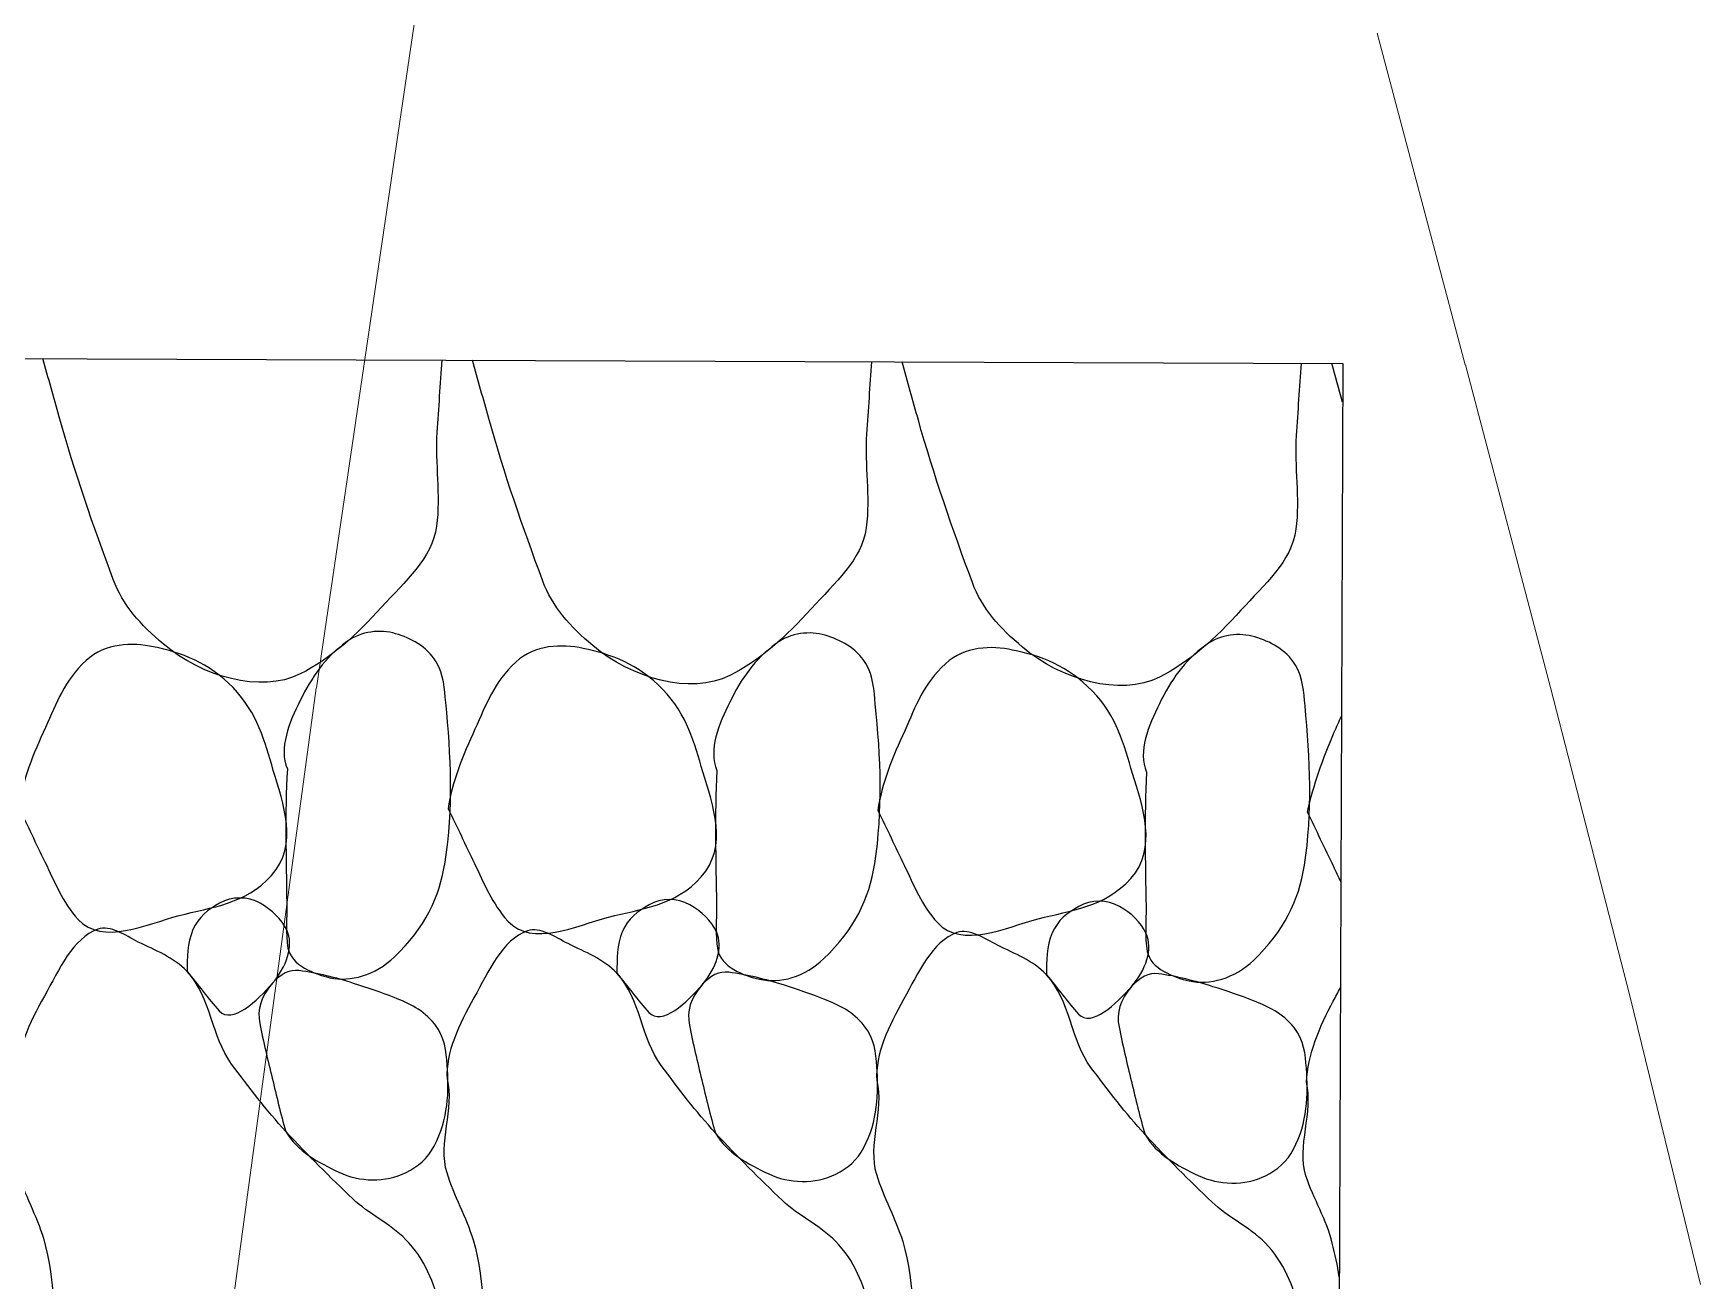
# Model space of a CAD drawing. Header units: feet. Extents: x -406 to 2003, y 7035 to 10885.
# Drawn here: x 647.85 to 661.36, y 8419.67 to 8429.78 of the extents above; entities that cross this region are included whole.
import ezdxf

# ---------------------------------------------------------------- set-up
doc = ezdxf.new("R2010")
doc.units = ezdxf.units.FT
doc.header["$LTSCALE"] = 40
doc.header["$MEASUREMENT"] = 0
doc.layers.add('1', color=7, linetype='Continuous')
doc.layers.add('1 PROPOSED CONTOURS', color=35, linetype='Continuous', lineweight=0)

msp = doc.modelspace()

# ---------------------------------------------------------------- linework, layer by layer
at = {"layer": '1', "color": 4, "linetype": 'Continuous'}
for p, q in [((633.264, 8427.195, -4.663), (658.464, 8427.1, -4.663)), ((658.464, 8427.1, -4.663), (657.949, 8290.076, -4.663))]:
    msp.add_line(p, q, dxfattribs=at)
for points, knots in [([(651.164, 8427.128, -4.663), (651.149, 8426.933, -4.663), (651.137, 8426.738, -4.663), (651.124, 8426.543, -4.663), (651.107, 8426.29, -4.663), (651.155, 8426.036, -4.663), (651.121, 8425.783, -4.663), (651.085, 8425.52, -4.663), (650.865, 8425.337, -4.663), (650.676, 8425.127, -4.663), (650.473, 8424.901, -4.663), (650.258, 8424.706, -4.663), (650.016, 8424.585, -4.663), (649.695, 8424.425, -4.663), (649.219, 8424.563, -4.663), (648.906, 8424.828, -4.663), (648.724, 8424.982, -4.663), (648.577, 8425.142, -4.663), (648.5, 8425.351, -4.663), (648.338, 8425.788, -4.663), (648.187, 8426.223, -4.663), (648.062, 8426.668, -4.663), (648.019, 8426.825, -4.663), (647.975, 8426.983, -4.663), (647.931, 8427.14, -4.663)], [0, 0, 0, 0, 0.08786, 0.08786, 0.08786, 0.201795, 0.201795, 0.201795, 0.320649, 0.320649, 0.320649, 0.448675, 0.448675, 0.448675, 0.619109, 0.619109, 0.619109, 0.71844, 0.71844, 0.71844, 0.926551, 0.926551, 0.926551, 1, 1, 1, 1]), ([(654.646, 8427.115, -4.663), (654.631, 8426.92, -4.663), (654.619, 8426.725, -4.663), (654.605, 8426.53, -4.663), (654.588, 8426.277, -4.663), (654.637, 8426.023, -4.663), (654.602, 8425.77, -4.663), (654.567, 8425.507, -4.663), (654.347, 8425.324, -4.663), (654.158, 8425.114, -4.663), (653.954, 8424.888, -4.663), (653.739, 8424.693, -4.663), (653.498, 8424.572, -4.663), (653.176, 8424.412, -4.663), (652.701, 8424.55, -4.663), (652.387, 8424.815, -4.663), (652.205, 8424.969, -4.663), (652.058, 8425.129, -4.663), (651.981, 8425.338, -4.663), (651.82, 8425.775, -4.663), (651.668, 8426.209, -4.663), (651.544, 8426.655, -4.663), (651.5, 8426.812, -4.663), (651.456, 8426.969, -4.663), (651.412, 8427.127, -4.663)], [0, 0, 0, 0, 0.08786, 0.08786, 0.08786, 0.201795, 0.201795, 0.201795, 0.320649, 0.320649, 0.320649, 0.448675, 0.448675, 0.448675, 0.619109, 0.619109, 0.619109, 0.71844, 0.71844, 0.71844, 0.926551, 0.926551, 0.926551, 1, 1, 1, 1]), ([(658.127, 8427.101, -4.663), (658.112, 8426.907, -4.663), (658.1, 8426.712, -4.663), (658.087, 8426.517, -4.663), (658.069, 8426.264, -4.663), (658.118, 8426.01, -4.663), (658.084, 8425.757, -4.663), (658.048, 8425.494, -4.663), (657.828, 8425.311, -4.663), (657.639, 8425.101, -4.663), (657.435, 8424.875, -4.663), (657.221, 8424.68, -4.663), (656.979, 8424.559, -4.663), (656.658, 8424.399, -4.663), (656.182, 8424.537, -4.663), (655.869, 8424.802, -4.663), (655.686, 8424.956, -4.663), (655.54, 8425.116, -4.663), (655.463, 8425.325, -4.663), (655.301, 8425.762, -4.663), (655.15, 8426.196, -4.663), (655.025, 8426.642, -4.663), (654.981, 8426.799, -4.663), (654.937, 8426.956, -4.663), (654.893, 8427.114, -4.663)], [0, 0, 0, 0, 0.08786, 0.08786, 0.08786, 0.201795, 0.201795, 0.201795, 0.320649, 0.320649, 0.320649, 0.448675, 0.448675, 0.448675, 0.619109, 0.619109, 0.619109, 0.71844, 0.71844, 0.71844, 0.926551, 0.926551, 0.926551, 1, 1, 1, 1]), ([(649.912, 8423.815, -4.663), (649.84, 8423.983, -4.663), (649.927, 8424.191, -4.663), (650.016, 8424.37, -4.663), (650.111, 8424.561, -4.663), (650.212, 8424.713, -4.663), (650.392, 8424.845, -4.663), (650.511, 8424.932, -4.663), (650.665, 8424.949, -4.663), (650.789, 8424.911, -4.663), (650.912, 8424.874, -4.663), (651.04, 8424.811, -4.663), (651.117, 8424.683, -4.663), (651.182, 8424.575, -4.663), (651.184, 8424.466, -4.663), (651.195, 8424.354, -4.663), (651.238, 8423.926, -4.663), (651.258, 8423.49, -4.663), (651.19, 8423.061, -4.663), (651.145, 8422.772, -4.663), (651.026, 8422.529, -4.663), (650.779, 8422.292, -4.663), (650.624, 8422.143, -4.663), (650.421, 8422.087, -4.663), (650.257, 8422.124, -4.663), (650.132, 8422.152, -4.663), (649.942, 8422.225, -4.663), (649.917, 8422.363, -4.663), (649.896, 8422.484, -4.663), (649.909, 8422.605, -4.663), (649.907, 8422.726, -4.663), (649.902, 8423.089, -4.663), (649.891, 8423.452, -4.663), (649.912, 8423.815, -4.663)], [0, 0, 0, 0, 0.081972, 0.081972, 0.081972, 0.169857, 0.169857, 0.169857, 0.228285, 0.228285, 0.228285, 0.286248, 0.286248, 0.286248, 0.335334, 0.335334, 0.335334, 0.522907, 0.522907, 0.522907, 0.649504, 0.649504, 0.649504, 0.729114, 0.729114, 0.729114, 0.789367, 0.789367, 0.789367, 0.842044, 0.842044, 0.842044, 1, 1, 1, 1]), ([(653.393, 8423.802, -4.663), (653.321, 8423.97, -4.663), (653.408, 8424.178, -4.663), (653.497, 8424.357, -4.663), (653.592, 8424.548, -4.663), (653.694, 8424.7, -4.663), (653.873, 8424.832, -4.663), (653.992, 8424.919, -4.663), (654.146, 8424.936, -4.663), (654.27, 8424.898, -4.663), (654.393, 8424.861, -4.663), (654.521, 8424.798, -4.663), (654.598, 8424.67, -4.663), (654.663, 8424.562, -4.663), (654.665, 8424.453, -4.663), (654.676, 8424.341, -4.663), (654.72, 8423.913, -4.663), (654.739, 8423.477, -4.663), (654.671, 8423.048, -4.663), (654.626, 8422.759, -4.663), (654.507, 8422.516, -4.663), (654.26, 8422.279, -4.663), (654.105, 8422.13, -4.663), (653.903, 8422.074, -4.663), (653.738, 8422.111, -4.663), (653.613, 8422.138, -4.663), (653.424, 8422.212, -4.663), (653.399, 8422.35, -4.663), (653.377, 8422.471, -4.663), (653.39, 8422.592, -4.663), (653.389, 8422.713, -4.663), (653.384, 8423.076, -4.663), (653.372, 8423.439, -4.663), (653.393, 8423.802, -4.663)], [0, 0, 0, 0, 0.081972, 0.081972, 0.081972, 0.169857, 0.169857, 0.169857, 0.228285, 0.228285, 0.228285, 0.286248, 0.286248, 0.286248, 0.335334, 0.335334, 0.335334, 0.522907, 0.522907, 0.522907, 0.649504, 0.649504, 0.649504, 0.729114, 0.729114, 0.729114, 0.789367, 0.789367, 0.789367, 0.842044, 0.842044, 0.842044, 1, 1, 1, 1]), ([(656.874, 8423.789, -4.663), (656.803, 8423.956, -4.663), (656.89, 8424.165, -4.663), (656.978, 8424.344, -4.663), (657.073, 8424.535, -4.663), (657.175, 8424.687, -4.663), (657.354, 8424.819, -4.663), (657.474, 8424.906, -4.663), (657.628, 8424.923, -4.663), (657.752, 8424.885, -4.663), (657.874, 8424.848, -4.663), (658.002, 8424.785, -4.663), (658.08, 8424.657, -4.663), (658.145, 8424.549, -4.663), (658.146, 8424.44, -4.663), (658.158, 8424.328, -4.663), (658.201, 8423.9, -4.663), (658.22, 8423.464, -4.663), (658.153, 8423.035, -4.663), (658.107, 8422.746, -4.663), (657.988, 8422.502, -4.663), (657.742, 8422.266, -4.663), (657.587, 8422.117, -4.663), (657.384, 8422.061, -4.663), (657.219, 8422.098, -4.663), (657.095, 8422.125, -4.663), (656.905, 8422.199, -4.663), (656.88, 8422.337, -4.663), (656.858, 8422.458, -4.663), (656.872, 8422.579, -4.663), (656.87, 8422.7, -4.663), (656.865, 8423.063, -4.663), (656.854, 8423.426, -4.663), (656.874, 8423.789, -4.663)], [0, 0, 0, 0, 0.081972, 0.081972, 0.081972, 0.169857, 0.169857, 0.169857, 0.228285, 0.228285, 0.228285, 0.286248, 0.286248, 0.286248, 0.335334, 0.335334, 0.335334, 0.522907, 0.522907, 0.522907, 0.649504, 0.649504, 0.649504, 0.729114, 0.729114, 0.729114, 0.789367, 0.789367, 0.789367, 0.842044, 0.842044, 0.842044, 1, 1, 1, 1]), ([(647.733, 8423.505, -4.663), (647.765, 8423.723, -4.663), (647.854, 8423.937, -4.663), (647.951, 8424.151, -4.663), (648.042, 8424.351, -4.663), (648.103, 8424.53, -4.663), (648.282, 8424.694, -4.663), (648.438, 8424.837, -4.663), (648.654, 8424.841, -4.663), (648.827, 8424.805, -4.663), (649.052, 8424.759, -4.663), (649.275, 8424.677, -4.663), (649.472, 8424.474, -4.663), (649.674, 8424.265, -4.663), (649.727, 8424.038, -4.663), (649.798, 8423.804, -4.663), (649.879, 8423.537, -4.663), (650.004, 8423.199, -4.663), (649.784, 8422.953, -4.663), (649.571, 8422.718, -4.663), (649.298, 8422.697, -4.663), (649.034, 8422.627, -4.663), (648.77, 8422.558, -4.663), (648.414, 8422.383, -4.663), (648.217, 8422.596, -4.663), (648.088, 8422.737, -4.663), (648.026, 8422.901, -4.663), (647.947, 8423.062, -4.663), (647.875, 8423.21, -4.663), (647.806, 8423.359, -4.663), (647.733, 8423.505, -4.663)], [0, 0, 0, 0, 0.099321, 0.099321, 0.099321, 0.192025, 0.192025, 0.192025, 0.273076, 0.273076, 0.273076, 0.378794, 0.378794, 0.378794, 0.48747, 0.48747, 0.48747, 0.61146, 0.61146, 0.61146, 0.73063, 0.73063, 0.73063, 0.849753, 0.849753, 0.849753, 0.928287, 0.928287, 0.928287, 1, 1, 1, 1]), ([(651.214, 8423.492, -4.663), (651.246, 8423.71, -4.663), (651.335, 8423.924, -4.663), (651.432, 8424.138, -4.663), (651.523, 8424.338, -4.663), (651.585, 8424.517, -4.663), (651.763, 8424.681, -4.663), (651.919, 8424.824, -4.663), (652.135, 8424.828, -4.663), (652.308, 8424.792, -4.663), (652.534, 8424.746, -4.663), (652.756, 8424.664, -4.663), (652.953, 8424.461, -4.663), (653.156, 8424.252, -4.663), (653.208, 8424.025, -4.663), (653.279, 8423.791, -4.663), (653.361, 8423.524, -4.663), (653.486, 8423.185, -4.663), (653.265, 8422.94, -4.663), (653.053, 8422.705, -4.663), (652.78, 8422.684, -4.663), (652.515, 8422.614, -4.663), (652.251, 8422.545, -4.663), (651.895, 8422.37, -4.663), (651.699, 8422.583, -4.663), (651.569, 8422.724, -4.663), (651.507, 8422.888, -4.663), (651.428, 8423.049, -4.663), (651.356, 8423.197, -4.663), (651.288, 8423.346, -4.663), (651.214, 8423.492, -4.663)], [0, 0, 0, 0, 0.099321, 0.099321, 0.099321, 0.192025, 0.192025, 0.192025, 0.273076, 0.273076, 0.273076, 0.378794, 0.378794, 0.378794, 0.48747, 0.48747, 0.48747, 0.61146, 0.61146, 0.61146, 0.73063, 0.73063, 0.73063, 0.849753, 0.849753, 0.849753, 0.928287, 0.928287, 0.928287, 1, 1, 1, 1]), ([(654.696, 8423.479, -4.663), (654.728, 8423.696, -4.663), (654.816, 8423.91, -4.663), (654.914, 8424.125, -4.663), (655.004, 8424.325, -4.663), (655.066, 8424.504, -4.663), (655.245, 8424.668, -4.663), (655.401, 8424.811, -4.663), (655.616, 8424.815, -4.663), (655.789, 8424.779, -4.663), (656.015, 8424.733, -4.663), (656.237, 8424.651, -4.663), (656.434, 8424.448, -4.663), (656.637, 8424.239, -4.663), (656.69, 8424.012, -4.663), (656.761, 8423.778, -4.663), (656.842, 8423.511, -4.663), (656.967, 8423.172, -4.663), (656.746, 8422.927, -4.663), (656.534, 8422.692, -4.663), (656.261, 8422.671, -4.663), (655.997, 8422.601, -4.663), (655.732, 8422.532, -4.663), (655.377, 8422.357, -4.663), (655.18, 8422.57, -4.663), (655.05, 8422.711, -4.663), (654.988, 8422.875, -4.663), (654.91, 8423.036, -4.663), (654.838, 8423.184, -4.663), (654.769, 8423.333, -4.663), (654.696, 8423.479, -4.663)], [0, 0, 0, 0, 0.099321, 0.099321, 0.099321, 0.192025, 0.192025, 0.192025, 0.273076, 0.273076, 0.273076, 0.378794, 0.378794, 0.378794, 0.48747, 0.48747, 0.48747, 0.61146, 0.61146, 0.61146, 0.73063, 0.73063, 0.73063, 0.849753, 0.849753, 0.849753, 0.928287, 0.928287, 0.928287, 1, 1, 1, 1]), ([(658.177, 8423.466, -4.663), (658.228, 8423.682, -4.663), (658.303, 8423.904, -4.663), (658.395, 8424.112, -4.663), (658.414, 8424.156, -4.663), (658.434, 8424.2, -4.663), (658.453, 8424.244, -4.663)], [0, 0, 0, 0, 0.825088, 0.825088, 0.825088, 1, 1, 1, 1]), ([(658.448, 8422.901, -4.663), (658.429, 8422.942, -4.663), (658.41, 8422.982, -4.663), (658.391, 8423.023, -4.663), (658.321, 8423.171, -4.663), (658.249, 8423.319, -4.663), (658.177, 8423.466, -4.663)], [0, 0, 0, 0, 0.214949, 0.214949, 0.214949, 1, 1, 1, 1]), ([(649.1, 8422.173, -4.663), (649.101, 8422.287, -4.663), (649.1, 8422.4, -4.663), (649.147, 8422.514, -4.663), (649.189, 8422.614, -4.663), (649.271, 8422.677, -4.663), (649.363, 8422.728, -4.663), (649.462, 8422.783, -4.663), (649.59, 8422.784, -4.663), (649.692, 8422.727, -4.663), (649.786, 8422.674, -4.663), (649.866, 8422.598, -4.663), (649.907, 8422.511, -4.663), (649.966, 8422.383, -4.663), (649.904, 8422.21, -4.663), (649.792, 8422.08, -4.663), (649.669, 8421.938, -4.663), (649.465, 8421.743, -4.663), (649.36, 8421.855, -4.663), (649.271, 8421.95, -4.663), (649.189, 8422.072, -4.663), (649.1, 8422.173, -4.663)], [0, 0, 0, 0, 0.13075, 0.13075, 0.13075, 0.246831, 0.246831, 0.246831, 0.372114, 0.372114, 0.372114, 0.488195, 0.488195, 0.488195, 0.657947, 0.657947, 0.657947, 0.84346, 0.84346, 0.84346, 1, 1, 1, 1]), ([(652.582, 8422.16, -4.663), (652.583, 8422.274, -4.663), (652.581, 8422.387, -4.663), (652.628, 8422.5, -4.663), (652.67, 8422.601, -4.663), (652.753, 8422.664, -4.663), (652.844, 8422.715, -4.663), (652.943, 8422.77, -4.663), (653.071, 8422.771, -4.663), (653.173, 8422.714, -4.663), (653.268, 8422.661, -4.663), (653.347, 8422.585, -4.663), (653.388, 8422.498, -4.663), (653.447, 8422.37, -4.663), (653.386, 8422.197, -4.663), (653.273, 8422.067, -4.663), (653.15, 8421.925, -4.663), (652.946, 8421.73, -4.663), (652.841, 8421.842, -4.663), (652.752, 8421.937, -4.663), (652.671, 8422.058, -4.663), (652.582, 8422.16, -4.663)], [0, 0, 0, 0, 0.13075, 0.13075, 0.13075, 0.246831, 0.246831, 0.246831, 0.372114, 0.372114, 0.372114, 0.488195, 0.488195, 0.488195, 0.657947, 0.657947, 0.657947, 0.84346, 0.84346, 0.84346, 1, 1, 1, 1]), ([(656.063, 8422.147, -4.663), (656.064, 8422.261, -4.663), (656.062, 8422.374, -4.663), (656.11, 8422.487, -4.663), (656.152, 8422.588, -4.663), (656.234, 8422.651, -4.663), (656.326, 8422.702, -4.663), (656.425, 8422.757, -4.663), (656.553, 8422.758, -4.663), (656.655, 8422.701, -4.663), (656.749, 8422.648, -4.663), (656.829, 8422.572, -4.663), (656.869, 8422.484, -4.663), (656.929, 8422.357, -4.663), (656.867, 8422.184, -4.663), (656.754, 8422.054, -4.663), (656.631, 8421.912, -4.663), (656.428, 8421.717, -4.663), (656.323, 8421.829, -4.663), (656.234, 8421.924, -4.663), (656.152, 8422.045, -4.663), (656.063, 8422.147, -4.663)], [0, 0, 0, 0, 0.13075, 0.13075, 0.13075, 0.246831, 0.246831, 0.246831, 0.372114, 0.372114, 0.372114, 0.488195, 0.488195, 0.488195, 0.657947, 0.657947, 0.657947, 0.84346, 0.84346, 0.84346, 1, 1, 1, 1]), ([(647.725, 8421.317, -4.663), (647.711, 8421.534, -4.663), (647.822, 8421.756, -4.663), (647.943, 8421.974, -4.663), (648.064, 8422.192, -4.663), (648.173, 8422.444, -4.663), (648.376, 8422.516, -4.663), (648.476, 8422.552, -4.663), (648.6, 8422.466, -4.663), (648.704, 8422.413, -4.663), (648.845, 8422.342, -4.663), (648.99, 8422.291, -4.663), (649.1, 8422.173, -4.663), (649.298, 8421.962, -4.663), (649.295, 8421.645, -4.663), (649.46, 8421.424, -4.663), (649.6, 8421.237, -4.663), (649.741, 8421.051, -4.663), (649.9, 8420.878, -4.663), (650.075, 8420.688, -4.663), (650.258, 8420.508, -4.663), (650.443, 8420.331, -4.663), (650.573, 8420.207, -4.663), (650.74, 8420.136, -4.663), (650.872, 8420.001, -4.663), (651.025, 8419.846, -4.663), (651.103, 8419.648, -4.663), (651.154, 8419.444, -4.663), (651.224, 8419.163, -4.663), (651.208, 8418.866, -4.663), (651.162, 8418.582, -4.663), (651.136, 8418.425, -4.663), (651.125, 8418.257, -4.663), (650.979, 8418.141, -4.663), (650.737, 8417.948, -4.663), (650.479, 8417.975, -4.663), (650.218, 8417.928, -4.663), (649.933, 8417.876, -4.663), (649.635, 8417.787, -4.663), (649.356, 8417.852, -4.663), (649.054, 8417.922, -4.663), (648.827, 8418.162, -4.663), (648.587, 8418.388, -4.663), (648.41, 8418.555, -4.663), (648.241, 8418.706, -4.663), (648.147, 8418.922, -4.663), (647.996, 8419.27, -4.663), (648.041, 8419.663, -4.663), (647.935, 8420.012, -4.663), (647.88, 8420.196, -4.663), (647.779, 8420.373, -4.663), (647.722, 8420.557, -4.663), (647.648, 8420.795, -4.663), (647.785, 8421.078, -4.663), (647.725, 8421.317, -4.663)], [0, 0, 0, 0, 0.054316, 0.054316, 0.054316, 0.108799, 0.108799, 0.108799, 0.135821, 0.135821, 0.135821, 0.172146, 0.172146, 0.172146, 0.237422, 0.237422, 0.237422, 0.292461, 0.292461, 0.292461, 0.352873, 0.352873, 0.352873, 0.395413, 0.395413, 0.395413, 0.444368, 0.444368, 0.444368, 0.51201, 0.51201, 0.51201, 0.549525, 0.549525, 0.549525, 0.611502, 0.611502, 0.611502, 0.679424, 0.679424, 0.679424, 0.752988, 0.752988, 0.752988, 0.80734, 0.80734, 0.80734, 0.894432, 0.894432, 0.894432, 0.940374, 0.940374, 0.940374, 1, 1, 1, 1]), ([(651.206, 8421.304, -4.663), (651.193, 8421.52, -4.663), (651.304, 8421.743, -4.663), (651.424, 8421.961, -4.663), (651.545, 8422.179, -4.663), (651.654, 8422.431, -4.663), (651.857, 8422.503, -4.663), (651.958, 8422.539, -4.663), (652.081, 8422.453, -4.663), (652.186, 8422.4, -4.663), (652.326, 8422.329, -4.663), (652.471, 8422.278, -4.663), (652.582, 8422.16, -4.663), (652.779, 8421.949, -4.663), (652.776, 8421.632, -4.663), (652.942, 8421.411, -4.663), (653.081, 8421.224, -4.663), (653.223, 8421.038, -4.663), (653.382, 8420.865, -4.663), (653.556, 8420.675, -4.663), (653.739, 8420.495, -4.663), (653.924, 8420.318, -4.663), (654.054, 8420.194, -4.663), (654.221, 8420.122, -4.663), (654.354, 8419.988, -4.663), (654.507, 8419.833, -4.663), (654.584, 8419.634, -4.663), (654.635, 8419.431, -4.663), (654.706, 8419.15, -4.663), (654.689, 8418.853, -4.663), (654.643, 8418.569, -4.663), (654.618, 8418.412, -4.663), (654.607, 8418.244, -4.663), (654.46, 8418.128, -4.663), (654.218, 8417.935, -4.663), (653.96, 8417.962, -4.663), (653.7, 8417.915, -4.663), (653.414, 8417.863, -4.663), (653.117, 8417.774, -4.663), (652.837, 8417.839, -4.663), (652.535, 8417.909, -4.663), (652.308, 8418.149, -4.663), (652.068, 8418.375, -4.663), (651.891, 8418.542, -4.663), (651.722, 8418.692, -4.663), (651.628, 8418.909, -4.663), (651.478, 8419.257, -4.663), (651.522, 8419.65, -4.663), (651.417, 8419.999, -4.663), (651.361, 8420.183, -4.663), (651.26, 8420.36, -4.663), (651.203, 8420.544, -4.663), (651.129, 8420.782, -4.663), (651.267, 8421.065, -4.663), (651.206, 8421.304, -4.663)], [0, 0, 0, 0, 0.054316, 0.054316, 0.054316, 0.108799, 0.108799, 0.108799, 0.135821, 0.135821, 0.135821, 0.172146, 0.172146, 0.172146, 0.237422, 0.237422, 0.237422, 0.292461, 0.292461, 0.292461, 0.352873, 0.352873, 0.352873, 0.395413, 0.395413, 0.395413, 0.444368, 0.444368, 0.444368, 0.51201, 0.51201, 0.51201, 0.549525, 0.549525, 0.549525, 0.611502, 0.611502, 0.611502, 0.679424, 0.679424, 0.679424, 0.752988, 0.752988, 0.752988, 0.80734, 0.80734, 0.80734, 0.894432, 0.894432, 0.894432, 0.940374, 0.940374, 0.940374, 1, 1, 1, 1]), ([(654.688, 8421.291, -4.663), (654.674, 8421.507, -4.663), (654.785, 8421.729, -4.663), (654.905, 8421.948, -4.663), (655.026, 8422.166, -4.663), (655.136, 8422.418, -4.663), (655.338, 8422.49, -4.663), (655.439, 8422.526, -4.663), (655.562, 8422.44, -4.663), (655.667, 8422.387, -4.663), (655.807, 8422.316, -4.663), (655.953, 8422.265, -4.663), (656.063, 8422.147, -4.663), (656.261, 8421.936, -4.663), (656.257, 8421.619, -4.663), (656.423, 8421.397, -4.663), (656.563, 8421.211, -4.663), (656.704, 8421.025, -4.663), (656.863, 8420.852, -4.663), (657.038, 8420.661, -4.663), (657.221, 8420.482, -4.663), (657.405, 8420.305, -4.663), (657.536, 8420.18, -4.663), (657.702, 8420.109, -4.663), (657.835, 8419.975, -4.663), (657.988, 8419.82, -4.663), (658.065, 8419.621, -4.663), (658.117, 8419.418, -4.663), (658.187, 8419.137, -4.663), (658.171, 8418.84, -4.663), (658.125, 8418.556, -4.663), (658.099, 8418.399, -4.663), (658.088, 8418.231, -4.663), (657.942, 8418.114, -4.663), (657.7, 8417.922, -4.663), (657.441, 8417.949, -4.663), (657.181, 8417.902, -4.663), (656.896, 8417.85, -4.663), (656.598, 8417.761, -4.663), (656.319, 8417.826, -4.663), (656.016, 8417.896, -4.663), (655.79, 8418.136, -4.663), (655.55, 8418.362, -4.663), (655.372, 8418.529, -4.663), (655.203, 8418.679, -4.663), (655.109, 8418.896, -4.663), (654.959, 8419.244, -4.663), (655.004, 8419.637, -4.663), (654.898, 8419.986, -4.663), (654.842, 8420.17, -4.663), (654.742, 8420.347, -4.663), (654.685, 8420.531, -4.663), (654.611, 8420.769, -4.663), (654.748, 8421.051, -4.663), (654.688, 8421.291, -4.663)], [0, 0, 0, 0, 0.054316, 0.054316, 0.054316, 0.108799, 0.108799, 0.108799, 0.135821, 0.135821, 0.135821, 0.172146, 0.172146, 0.172146, 0.237422, 0.237422, 0.237422, 0.292461, 0.292461, 0.292461, 0.352873, 0.352873, 0.352873, 0.395413, 0.395413, 0.395413, 0.444368, 0.444368, 0.444368, 0.51201, 0.51201, 0.51201, 0.549525, 0.549525, 0.549525, 0.611502, 0.611502, 0.611502, 0.679424, 0.679424, 0.679424, 0.752988, 0.752988, 0.752988, 0.80734, 0.80734, 0.80734, 0.894432, 0.894432, 0.894432, 0.940374, 0.940374, 0.940374, 1, 1, 1, 1]), ([(649.9, 8420.878, -4.663), (649.856, 8421.021, -4.663), (649.824, 8421.164, -4.663), (649.789, 8421.309, -4.663), (649.753, 8421.457, -4.663), (649.718, 8421.604, -4.663), (649.688, 8421.752, -4.663), (649.666, 8421.864, -4.663), (649.696, 8421.973, -4.663), (649.792, 8422.08, -4.663), (649.858, 8422.155, -4.663), (649.93, 8422.191, -4.663), (650.007, 8422.181, -4.663), (650.154, 8422.163, -4.663), (650.304, 8422.124, -4.663), (650.449, 8422.078, -4.663), (650.561, 8422.042, -4.663), (650.669, 8422.006, -4.663), (650.778, 8421.963, -4.663), (650.901, 8421.914, -4.663), (651.01, 8421.865, -4.663), (651.106, 8421.746, -4.663), (651.189, 8421.642, -4.663), (651.198, 8421.529, -4.663), (651.207, 8421.417, -4.663), (651.223, 8421.201, -4.663), (651.216, 8420.976, -4.663), (651.102, 8420.76, -4.663), (651.049, 8420.658, -4.663), (650.971, 8420.593, -4.663), (650.874, 8420.545, -4.663), (650.706, 8420.462, -4.663), (650.495, 8420.469, -4.663), (650.33, 8420.547, -4.663), (650.166, 8420.625, -4.663), (649.99, 8420.717, -4.663), (649.9, 8420.878, -4.663)], [0, 0, 0, 0, 0.087607, 0.087607, 0.087607, 0.176844, 0.176844, 0.176844, 0.244543, 0.244543, 0.244543, 0.291416, 0.291416, 0.291416, 0.380653, 0.380653, 0.380653, 0.449046, 0.449046, 0.449046, 0.526343, 0.526343, 0.526343, 0.594042, 0.594042, 0.594042, 0.724902, 0.724902, 0.724902, 0.786407, 0.786407, 0.786407, 0.893425, 0.893425, 0.893425, 1, 1, 1, 1]), ([(653.382, 8420.865, -4.663), (653.337, 8421.007, -4.663), (653.305, 8421.151, -4.663), (653.27, 8421.296, -4.663), (653.234, 8421.443, -4.663), (653.199, 8421.591, -4.663), (653.17, 8421.739, -4.663), (653.147, 8421.85, -4.663), (653.177, 8421.96, -4.663), (653.273, 8422.067, -4.663), (653.339, 8422.142, -4.663), (653.412, 8422.178, -4.663), (653.489, 8422.168, -4.663), (653.636, 8422.15, -4.663), (653.785, 8422.111, -4.663), (653.931, 8422.065, -4.663), (654.042, 8422.029, -4.663), (654.15, 8421.993, -4.663), (654.259, 8421.95, -4.663), (654.382, 8421.901, -4.663), (654.492, 8421.852, -4.663), (654.587, 8421.733, -4.663), (654.671, 8421.629, -4.663), (654.679, 8421.516, -4.663), (654.688, 8421.404, -4.663), (654.704, 8421.188, -4.663), (654.697, 8420.962, -4.663), (654.583, 8420.747, -4.663), (654.53, 8420.645, -4.663), (654.453, 8420.58, -4.663), (654.356, 8420.532, -4.663), (654.187, 8420.449, -4.663), (653.976, 8420.456, -4.663), (653.812, 8420.534, -4.663), (653.647, 8420.612, -4.663), (653.471, 8420.704, -4.663), (653.382, 8420.865, -4.663)], [0, 0, 0, 0, 0.087607, 0.087607, 0.087607, 0.176844, 0.176844, 0.176844, 0.244543, 0.244543, 0.244543, 0.291416, 0.291416, 0.291416, 0.380653, 0.380653, 0.380653, 0.449046, 0.449046, 0.449046, 0.526343, 0.526343, 0.526343, 0.594042, 0.594042, 0.594042, 0.724902, 0.724902, 0.724902, 0.786407, 0.786407, 0.786407, 0.893425, 0.893425, 0.893425, 1, 1, 1, 1]), ([(656.863, 8420.852, -4.663), (656.819, 8420.994, -4.663), (656.787, 8421.138, -4.663), (656.751, 8421.283, -4.663), (656.715, 8421.43, -4.663), (656.681, 8421.578, -4.663), (656.651, 8421.725, -4.663), (656.628, 8421.837, -4.663), (656.658, 8421.946, -4.663), (656.754, 8422.054, -4.663), (656.821, 8422.128, -4.663), (656.893, 8422.165, -4.663), (656.97, 8422.155, -4.663), (657.117, 8422.137, -4.663), (657.267, 8422.097, -4.663), (657.412, 8422.051, -4.663), (657.524, 8422.016, -4.663), (657.632, 8421.98, -4.663), (657.74, 8421.937, -4.663), (657.863, 8421.888, -4.663), (657.973, 8421.839, -4.663), (658.069, 8421.72, -4.663), (658.152, 8421.616, -4.663), (658.161, 8421.503, -4.663), (658.169, 8421.391, -4.663), (658.186, 8421.175, -4.663), (658.178, 8420.949, -4.663), (658.065, 8420.734, -4.663), (658.011, 8420.632, -4.663), (657.934, 8420.567, -4.663), (657.837, 8420.519, -4.663), (657.669, 8420.436, -4.663), (657.458, 8420.443, -4.663), (657.293, 8420.521, -4.663), (657.129, 8420.599, -4.663), (656.953, 8420.691, -4.663), (656.863, 8420.852, -4.663)], [0, 0, 0, 0, 0.087607, 0.087607, 0.087607, 0.176844, 0.176844, 0.176844, 0.244543, 0.244543, 0.244543, 0.291416, 0.291416, 0.291416, 0.380653, 0.380653, 0.380653, 0.449046, 0.449046, 0.449046, 0.526343, 0.526343, 0.526343, 0.594042, 0.594042, 0.594042, 0.724902, 0.724902, 0.724902, 0.786407, 0.786407, 0.786407, 0.893425, 0.893425, 0.893425, 1, 1, 1, 1]), ([(658.169, 8421.278, -4.663), (658.181, 8421.495, -4.663), (658.277, 8421.73, -4.663), (658.387, 8421.934, -4.663), (658.406, 8421.971, -4.663), (658.426, 8422.006, -4.663), (658.445, 8422.043, -4.663)], [0, 0, 0, 0, 0.849218, 0.849218, 0.849218, 1, 1, 1, 1]), ([(658.436, 8419.701, -4.663), (658.423, 8419.793, -4.663), (658.401, 8419.883, -4.663), (658.379, 8419.973, -4.663), (658.335, 8420.162, -4.663), (658.224, 8420.334, -4.663), (658.166, 8420.518, -4.663), (658.091, 8420.756, -4.663), (658.229, 8421.038, -4.663), (658.169, 8421.278, -4.663)], [0, 0, 0, 0, 0.171087, 0.171087, 0.171087, 0.531821, 0.531821, 0.531821, 1, 1, 1, 1])]:
    msp.add_open_spline(points, degree=3, knots=knots, dxfattribs=at)
msp.add_open_spline([(658.463, 8426.788, -4.663), (658.434, 8426.892, -4.663), (658.404, 8426.996, -4.663), (658.375, 8427.101, -4.663)], degree=3, dxfattribs=at)
at = {"layer": '1 PROPOSED CONTOURS', "color": 35, "extrusion": (0.989371, -0.145411, 0), "elevation": -581.773}
msp.add_lwpolyline([(8429.469, 510), (8434.999, 510)], dxfattribs=at)
at = {"layer": '1 PROPOSED CONTOURS', "color": 35, "elevation": 510}
for points in [[(658.743, 8429.776), (659.455, 8427.091)], [(649.36, 8418.671), (650.145, 8424.471)], [(660.791, 8421.976), (661.364, 8419.637)]]:
    msp.add_lwpolyline(points, dxfattribs=at)
at = {"layer": '1 PROPOSED CONTOURS', "color": 35, "extrusion": (0.966804, 0.255519, 0), "elevation": 2790.848}
msp.add_lwpolyline([(7978.841, 510), (7976.137, 510)], dxfattribs=at)
at = {"layer": '1 PROPOSED CONTOURS', "color": 35, "extrusion": (0.96832, 0.249711, 0), "elevation": 2742.918}
msp.add_lwpolyline([(7992.746, 510), (7990.164, 510)], dxfattribs=at)

doc.saveas('drawing.dxf')
